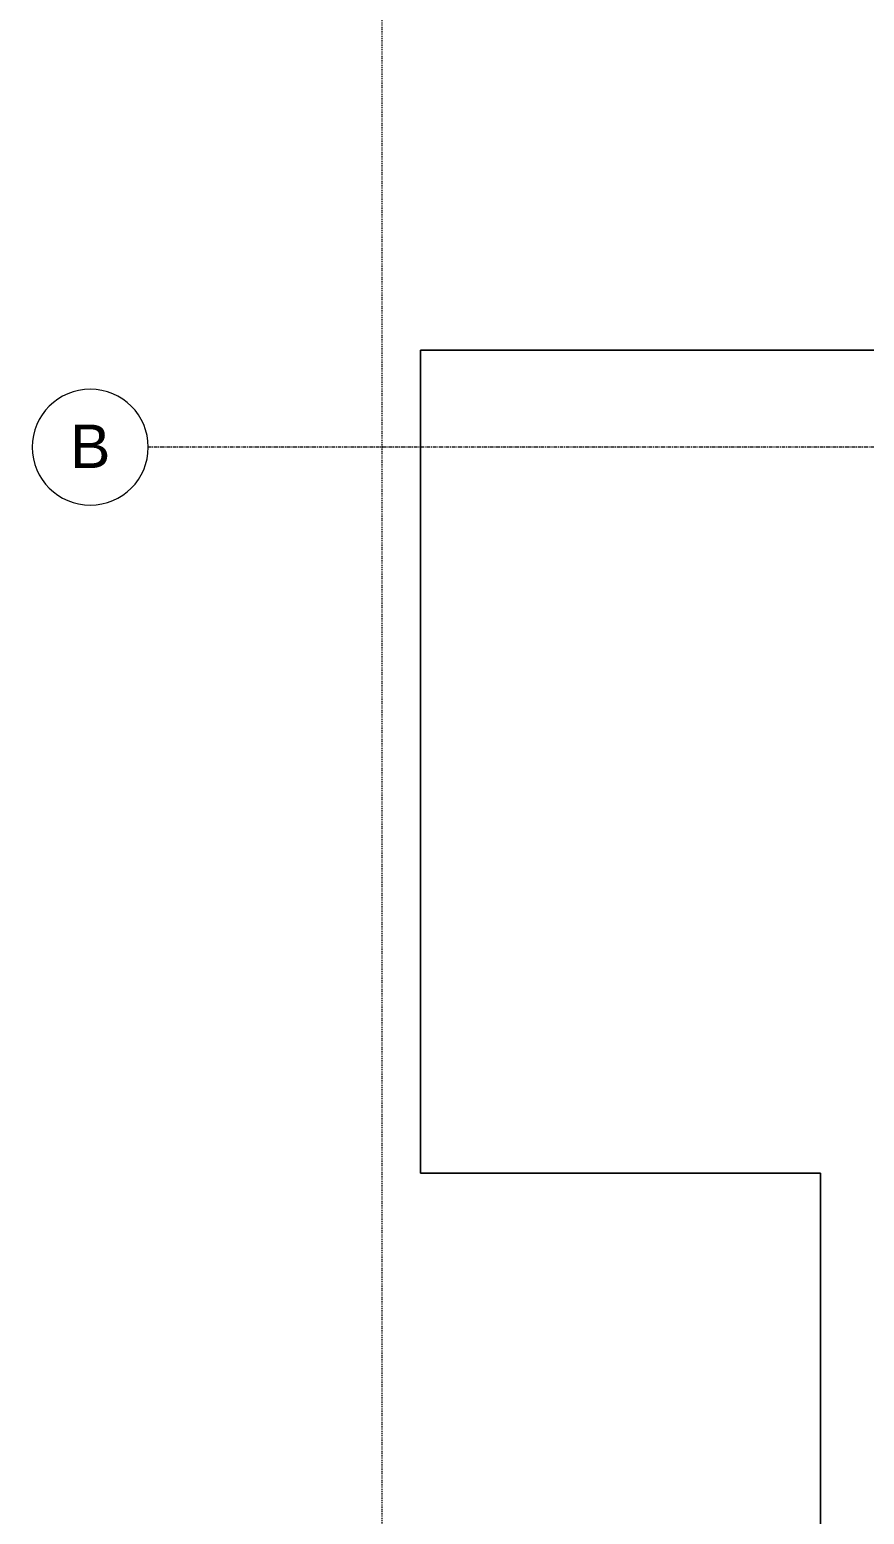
# Model space of a CAD drawing. Header units: inches. Extents: x -4058 to -1781, y 9814 to 12264.
# Drawn here: x -4058.1 to -3943, y 11387.9 to 11592.8 of the extents above; entities that cross this region are included whole.
import ezdxf

# ---------------------------------------------------------------- set-up
doc = ezdxf.new("R2010")
doc.units = ezdxf.units.IN
doc.header["$MEASUREMENT"] = 0
doc.linetypes.add('Aligning Line 1_8_', pattern=[0.25, 0.125, -0.125])
doc.linetypes.add('Grid Line 1_2_', pattern=[0.875, 0.5, -0.125, 0.125, -0.125])
for name, color, linetype, lineweight in [('0-1', 7, 'Continuous', 5), ('C-TOPO', 7, 'Continuous', 9), ('G-ANNO-SYMB', 111, 'Aligning Line 1_8_', 9), ('S-GRID-1', 1, 'Grid Line 1_2_', 9), ('S-GRID-IDEN', 1, 'Continuous', 9)]:
    doc.layers.add(name, color=color, linetype=linetype, lineweight=lineweight)
doc.styles.add('Arial', font='arial.ttf', dxfattribs={"height": 6})

# ---------------------------------------------------------------- blocks, each defined once
blk = doc.blocks.new('CTR  - Topography_rvt-1-UNIT PLANS - 2ND FLOOR')
at = {"layer": 'C-TOPO'}
for p, q in [((-3836.43, 11548.59), (-4004.23, 11548.59)), ((-4004.23, 11548.59), (-4004.23, 11543.19)), ((-4004.23, 11543.19), (-4004.23, 11548.59)), ((-4004.23, 11548.59), (-3836.43, 11548.59)), ((-4004.23, 11543.19), (-4004.23, 11539.97)), ((-4004.23, 11539.97), (-4004.23, 11543.19)), ((-4004.23, 11539.97), (-4004.23, 11435.19)), ((-4004.23, 11435.19), (-4004.23, 11539.97)), ((-4004.23, 11435.19), (-4004.23, 11434.99)), ((-4004.23, 11434.99), (-4004.23, 11435.19)), ((-4004.23, 11434.99), (-3949.06, 11434.99)), ((-3949.06, 11434.99), (-4004.23, 11434.99)), ((-3949.06, 11434.99), (-3949.06, 11331.29)), ((-3949.06, 11331.29), (-3949.06, 11434.99))]:
    blk.add_line(p, q, dxfattribs=at)
blk = doc.blocks.new('Grid - Grid Head - Circle-50561-UNIT PLANS - 2ND FLOOR')
at = {"layer": 'S-GRID-IDEN'}
for start, end in [(360, 180), (180, 360)]:
    blk.add_arc((0, 0), 0.25, start, end, dxfattribs=at)

msp = doc.modelspace()

# ---------------------------------------------------------------- linework, layer by layer
at = {"layer": 'G-ANNO-SYMB'}
msp.add_line((-4009.5295, 9846.2766), (-4009.5295, 12240.74859), dxfattribs=at)
at = {"layer": 'S-GRID-1'}
msp.add_line((-1781.27288, 11535.1894), (-4041.7795, 11535.1894), dxfattribs=at)

# ---------------------------------------------------------------- block references
at = {"layer": '0-1'}
msp.add_blockref('CTR  - Topography_rvt-1-UNIT PLANS - 2ND FLOOR', (0, 0), dxfattribs=at)
at = {"layer": 'S-GRID-IDEN', "xscale": 31.99999999999999, "yscale": 31.99999999999999, "zscale": 31.99999999999999, "rotation": 89.99999999999987}
msp.add_blockref('Grid - Grid Head - Circle-50561-UNIT PLANS - 2ND FLOOR', (-4049.7795, 11535.1894), dxfattribs=at)

# ---------------------------------------------------------------- texts
at = {"layer": 'S-GRID-IDEN', "insert": (-4052.58165, 11538.31634), "char_height": 6, "width": 6.767, "attachment_point": 1, "style": 'Arial'}
msp.add_mtext('B', dxfattribs=at)

doc.saveas('drawing.dxf')
